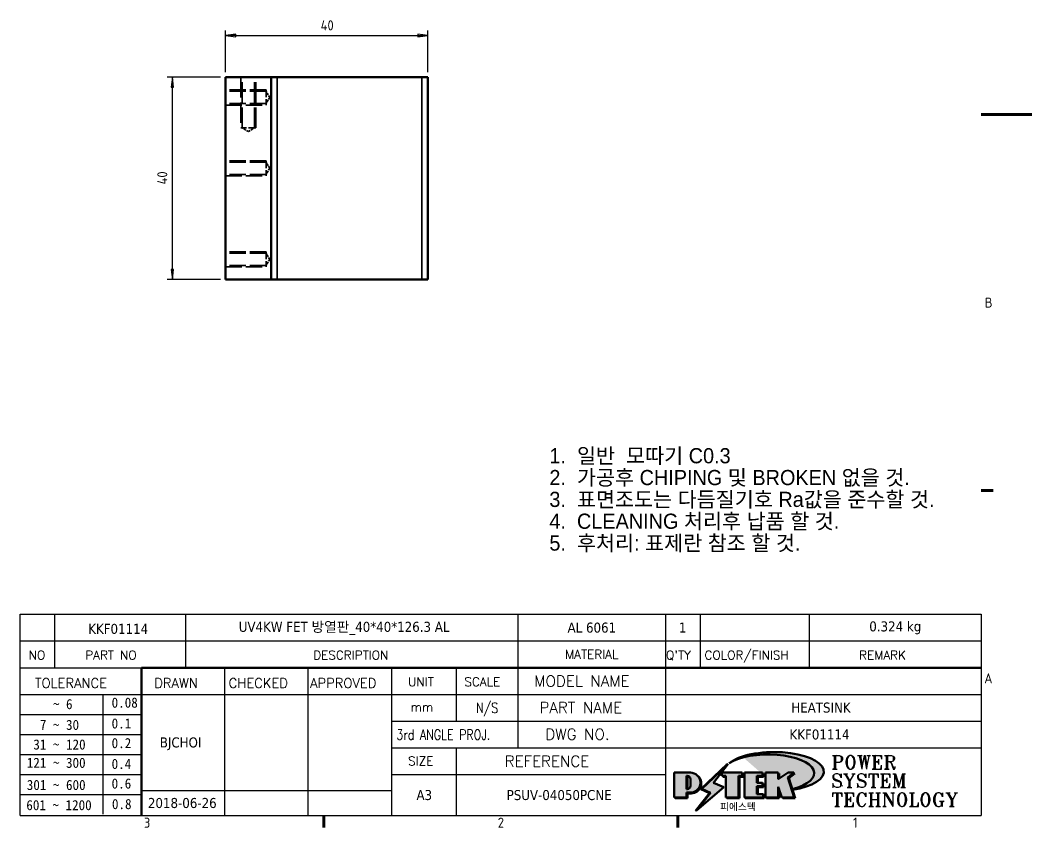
# Model space of a CAD drawing. Header units: millimetres. Extents: x 0 to 420, y 0 to 297.
# Drawn here: x 220 to 420, y 7.6 to 167.2 of the extents above; entities that cross this region are included whole.
import ezdxf
from ezdxf.enums import TextEntityAlignment as Align

# ---------------------------------------------------------------- set-up
doc = ezdxf.new("R2010")
doc.units = ezdxf.units.MM
doc.linetypes.add('DASHED', pattern=[0.2067, 0.1654, -0.0413])
doc.layers.get('0').update_dxf_attribs({"lineweight": 25})
for name, color, linetype, lineweight in [('가려진 것(ISO)', 5, 'DASHED', 35), ('가려진 좁은 것(ISO)', 5, 'DASHED', 25), ('가시적인 것(ISO)', 7, 'Continuous', 50), ('가시적인 좁은 것(ISO)', 1, 'Continuous', 35), ('경계(ISO)', 7, 'Continuous', 70), ('기호(ISO)', 7, 'Continuous', 25), ('제목(ISO)', 5, 'Continuous', 50), ('치수(ISO)', 7, 'Continuous', 25), ('해치(ISO)', 1, 'Continuous', 18)]:
    doc.layers.add(name, color=color, linetype=linetype, lineweight=lineweight)
doc.styles.add('HAN_291', font='')
doc.styles.add('HAN_370', font='', dxfattribs={"width": 2})
doc.styles.add('ISO Proportional', font='arial.ttf')
doc.styles.add('ISO ProportionalPSTEK', font='isocp.shx')
doc.styles.add('RC_284', font='ROMANC.shx')
doc.styles.add('RC_287', font='ROMANC.shx')
doc.styles.add('RC_292', font='ROMANC.shx')
doc.styles.add('ROMANT_294', font='romant.shx')
doc.styles.add('텍스트 스타일333', font='ROMANC.shx', dxfattribs={"width": 0.800000011920929})
doc.styles.add('텍스트 스타일359', font='tahoma.ttf')
doc.styles.get('HAN_291').set_extended_font_data('GulimChe')
doc.styles.get('HAN_370').set_extended_font_data('GulimChe')
doc.dimstyles.new('PSTEK', dxfattribs={"dimtxt": 2, "dimasz": 2, "dimexe": 1, "dimexo": 1, "dimgap": 1, "dimtad": 1, "dimrnd": 1e-08, "dimdsep": 46, "dimtxsty": 'ISO ProportionalPSTEK', "dimblk": 'Filled-1', "dimcen": 0.09, "dimdle": 10, "dimclrd": 3, "dimclre": 3, "dimclrt": 1, "dimadec": 1, "dimazin": 2, "dimtfac": 1, "dimtmove": 0, "dimatfit": 3, "dimfxl": 0, "dimtolj": 1, "dimlwd": -1, "dimlwe": -1, "dimarcsym": 0})

# ---------------------------------------------------------------- blocks, each defined once
blk = doc.blocks.new('경계 Default Border')
at = {"layer": '경계(ISO)'}
for p, q in [((410, 74.25000190734863), (412.400016784668, 74.25000190734863)), ((280, 10), (280, 7.599999904632568)), ((350, 10), (350, 7.599999904632568))]:
    blk.add_line(p, q, dxfattribs=at)
at = {"layer": '경계(ISO)', "flags": 128}
blk.add_lwpolyline([(420, 148.5000038146973), (410, 148.5000038146973)], dxfattribs=at)
at = {"layer": '경계(ISO)', "color": 1, "char_height": 2.000000029802322, "attachment_point": 7, "style": 'ISO ProportionalPSTEK'}
for s, insert in [('B', (410.718846771929, 110.3559296629392)), ('A', (410.6096005397006, 36.12023240455892)), ('3', (244.4456930345745, 7.580929648038)), ('2', (314.418492964537, 7.580929648038)), ('1', (384.6573774223157, 7.599999970197677))]:
    blk.add_mtext(s, dxfattribs=dict(at, insert=insert))
blk = doc.blocks.new('제목 블록 PSTEK')
for color, points in [(5, [(321.6183518841322, 17.4193704504104), (319.5281351041078, 18.24969419629727), (322.4505835294948, 22.02344462252142), (317.2195697678507, 17.0593801673321), (318.9235935156908, 16.2694494742633), (316.1741874603099, 12.79820726128571)]), (252, [(317.2195697678507, 17.0593801673321), (322.0326348870767, 21.62682475217465), (322.2781991042243, 21.94392121864296), (317.0471853425802, 16.97985676345368), (318.7512090904202, 16.1899260703855), (316.0018030350395, 12.71868385740789), (316.3356552234328, 13.00206718743325), (318.9235935156908, 16.2694494742633)]), (1, [(324.4839107253602, 19.60711530335299), (325.2419748254881, 19.60711530335299), (325.2419748254881, 20.25857663940324), (321.2266040451076, 20.25857663940324), (321.2266040451076, 19.60711530335299), (321.9846681452406, 19.60711530335299), (321.9846681452406, 15.3430047401139), (324.4839107253602, 15.3430047401139)]), (252, [(324.6615819988275, 19.45905590879572), (325.4196460989604, 19.45905590879572), (325.4196460989604, 20.11051724484596), (325.2419748254881, 20.11051724484596), (325.2419748254881, 19.60711530335299), (324.4839107253602, 19.60711530335299), (324.4839107253602, 15.3430047401139), (322.1623394187076, 15.3430047401139), (322.1623394187076, 15.19494534555726), (324.6615819988275, 15.19494534555726)]), (1, [(329.2277337269622, 20.25857663940324), (325.65654113025, 20.25857663940324), (325.65654113025, 15.3430047401139), (329.3580259941756, 15.3430047401139), (329.3580259941756, 15.9944660761648), (328.1137701654877, 15.9944660761648), (328.1137701654877, 17.56360607323003), (329.2277337269622, 17.56360607323003), (329.2277337269622, 18.25543873810179), (328.1137701654877, 18.25543873810179), (328.1137701654877, 19.60711530335299), (329.2277337269622, 19.60711530335299)]), (252, [(328.2914414389548, 19.45905590879572), (329.4054050004294, 19.45905590879572), (329.4054050004294, 20.11051724484596), (329.2277337269622, 20.11051724484596), (329.2277337269622, 19.60711530335299), (328.1137701654877, 19.60711530335299), (328.1137701654877, 18.25543873810179), (328.2914414389548, 18.25543873810179)]), (1, [(332.3312149849806, 20.25857663940324), (329.8592894925411, 20.25857663940324), (329.8592894925411, 15.3430047401139), (332.3312149849806, 15.3430047401139), (332.3312149849806, 17.4318630164523), (333.0701931098801, 15.3430047401139), (335.4855464857051, 15.3430047401139), (334.2514536401189, 19.30614745124769), (335.4379594596742, 20.25857663940324), (334.3071782107978, 20.25857663940324), (332.3312149849806, 18.99741471888304)]), (252, [(332.5088862584528, 20.1105172448466), (332.3312149849806, 20.1105172448466), (332.3312149849806, 18.99741471888368), (332.5088862584528, 19.11081371413894)]), (252, [(335.6156307331414, 20.11051724484596), (335.2535118015555, 20.11051724484596), (334.2514536401189, 19.30614745124769), (335.4855464857051, 15.3430047401139), (333.1954852176545, 15.3430047401139), (333.2478643833523, 15.19494534555726), (335.6632177591723, 15.19494534555726), (334.4291249135862, 19.15808805669106)]), (252, [(321.9846681452406, 19.60711530335299), (321.4042753185749, 19.60711530335299), (321.4042753185749, 19.45905590879572), (321.9846681452406, 19.45905590879572)]), (252, [(328.2914414389548, 17.41554667867274), (329.4054050004294, 17.41554667867274), (329.4054050004294, 18.10737934354514), (329.2277337269622, 18.10737934354514), (329.2277337269622, 17.56360607323003), (328.1137701654877, 17.56360607323003), (328.1137701654877, 15.9944660761648), (328.2914414389548, 15.9944660761648)]), (252, [(332.5088862584528, 16.92964231796647), (332.3312149849806, 17.43186301645164), (332.3312149849806, 15.3430047401139), (330.0369607660135, 15.3430047401139), (330.0369607660135, 15.19494534555726), (332.5088862584528, 15.19494534555726)]), (252, [(329.5356972676428, 15.8464066816075), (329.3580259941756, 15.8464066816075), (329.3580259941756, 15.3430047401139), (325.8342124037171, 15.3430047401139), (325.8342124037171, 15.19494534555726), (329.5356972676428, 15.19494534555726)])]:
    blk.add_hatch(color=color).paths.add_polyline_path(points)
h = blk.add_hatch(color=1)
edge = h.paths.add_edge_path(flags=0)
edge.add_line((314.2242174273352, 19.60711530335299), (314.2242174273352, 17.00126995915134))
edge.add_line((314.2242174273352, 17.00126995915134), (314.3485873187598, 17.00126995915134))
edge.add_arc((314.3485873187598, 17.6527312952023), 0.6514613360509371, 270, 360)
edge.add_line((315.0000486548106, 17.6527312952023), (315.0000486548106, 18.95565396730211))
edge.add_arc((314.3485873187598, 18.95565396730212), 0.6514613360508712, 0, 90)
edge.add_line((314.3485873187598, 19.60711530335299), (314.2242174273352, 19.60711530335299))
edge = h.paths.add_edge_path()
edge.add_arc((314.9847713324306, 18.28938669179658), 1.969189947606664, 269.9999999999959, 450)
edge.add_line((314.9847713324306, 20.25857663940318), (311.7664314776902, 20.25857663940324))
edge.add_line((311.7664314776902, 20.25857663940324), (311.7664314776902, 15.3430047401139))
edge.add_line((311.7664314776902, 15.3430047401139), (314.2242174273352, 15.3430047401139))
edge.add_line((314.2242174273352, 15.3430047401139), (314.2242174273352, 16.32019674418991))
edge.add_line((314.2242174273352, 16.32019674418991), (314.9847713324307, 16.32019674418991))
h = blk.add_hatch(color=252)
edge = h.paths.add_edge_path()
edge.add_arc((314.9847713324309, 18.28938669179657), 1.969189947606666, 270, 406.8278729790604)
edge.add_arc((315.1624426058984, 18.1413272972396), 1.969189947606962, -90, 53.560984836317004, ccw=False)
edge.add_line((315.1624426058984, 16.17213734963263), (314.4018887008024, 16.17213734963263))
edge.add_line((314.4018887008024, 16.17213734963263), (314.4018887008024, 15.19494534555726))
edge.add_line((314.4018887008024, 15.19494534555726), (311.9441027511573, 15.19494534555726))
edge.add_line((311.9441027511573, 15.19494534555726), (311.9441027511573, 15.3430047401139))
edge.add_line((311.9441027511573, 15.3430047401139), (314.2242174273352, 15.3430047401139))
edge.add_line((314.2242174273352, 15.3430047401139), (314.2242174273352, 16.32019674418991))
edge.add_line((314.2242174273352, 16.32019674418991), (314.9847713324309, 16.32019674418991))
h = blk.add_hatch(color=252)
edge = h.paths.add_edge_path()
edge.add_line((314.4018887008024, 19.45905590879572), (314.5262585922315, 19.45905590879572))
edge.add_arc((314.5262585922314, 18.80759457274939), 0.6514613360463194, 60.4189348879147, 90.00000000000318, ccw=False)
edge.add_arc((314.3485873187602, 18.95565396730057), 0.6514613360524251, 39.96992292766206, 90.00000000009999)
edge.add_line((314.3485873187591, 19.60711530335307), (314.2242174273352, 19.60711530335298))
edge.add_line((314.2242174273352, 19.60711530335299), (314.2242174273352, 17.00126995915134))
edge.add_line((314.2242174273352, 17.00126995915134), (314.3485873187591, 17.00126995915134))
edge.add_arc((314.3485873187568, 17.652731295233), 0.6514613360816299, 270.0000000002, 274.6930825552478)
edge.add_line((314.4018887008024, 17.0034541317032), (314.4018887008024, 19.45905590879572))
at = {"layer": '해치(ISO)'}
h = blk.add_hatch(color=140, dxfattribs=at)
edge = h.paths.add_edge_path()
edge.add_ellipse((330.3660919371412, 20.15576403068321), major_axis=(9.100907360794343, 0), ratio=0.4069904968023172, start_angle=301.3098473703837, end_angle=507.7436900681698)
edge.add_ellipse((331.5340919371412, 20.4634168429492), major_axis=(-9.82350664112931, 0), ratio=0.3942600559756514, start_angle=111.51207141178469, end_angle=334.47025347086895, ccw=False)
edge.add_line((335.1363447531188, 16.8601935978785), (335.0955236905705, 16.99119398620872))
at = {"color": 180}
for p, q in [((182.475792979055, 11.79100474011392), (182.4757929790549, 51.56524660363496)), ((182.4757929790549, 51.56524660363496), (372.4757929537551, 51.56524660363496)), ((189.2651435055721, 51.56524660363496), (189.2651435055722, 41.00524660363494)), ((215.2152739891528, 41.00524660363494), (215.2152739891528, 51.56524660363496)), ((280.8758854511282, 51.56524660363496), (280.8758854511282, 41.00524660363494)), ((310.0881549537552, 51.56524660363496), (310.0881549537553, 41.00524660363494)), ((316.9044520275131, 51.56524660363496), (316.9044520275127, 41.00524660363494)), ((338.4566026226726, 51.56524660363496), (338.4566026226727, 41.00524660363494)), ((372.4757929537551, 51.56524660363496), (372.4757929537551, 11.79100474011389)), ((182.475792979055, 46.2852466036349), (372.4757929537551, 46.28524660363492)), ((182.475792979055, 41.00524660363493), (206.451475290024, 41.00524660363493)), ((222.9401812389276, 11.79100474011392), (222.9401812389276, 41.00524660363494)), ((239.4288871878316, 11.79100474011392), (239.4288871878316, 41.00524660363494)), ((255.9175931367356, 11.79100474011392), (255.9175931367356, 41.00524660363494)), ((268.6918866058747, 41.00524660363494), (268.6918866058747, 30.44524660363498)), ((280.8758854511282, 41.00524660363494), (280.8758854511282, 25.16524660363502)), ((310.088154953755, 41.00524660363494), (310.088154953755, 11.79100474011392)), ((182.475792979055, 35.72524660363497), (206.451475290024, 35.72524660363497)), ((198.8621818849491, 12.02524660363491), (198.8621818849491, 35.72524660363497)), ((206.451475290024, 35.72524660363497), (372.4757929537551, 35.72524660363497)), ((182.475792979055, 31.77524660363492), (206.451475290024, 31.77524660363492)), ((255.917593136736, 30.44524660363498), (372.4757929537552, 30.44524660363501)), ((182.475792979055, 27.82524660363487), (206.451475290024, 27.82524660363487)), ((255.9175931367359, 25.16524660363502), (372.4757929537552, 25.165246603635)), ((268.6918866058744, 25.16524660363502), (268.6918866058744, 11.79100474011392)), ((182.475792979055, 23.87524660363505), (206.451475290024, 23.87524660363505)), ((182.475792979055, 19.92524660363478), (206.451475290024, 19.92524660363478)), ((255.9175931367359, 19.88524660363481), (310.0881549537553, 19.88524660363481)), ((206.451475290024, 16.74100474011396), (255.9175931367359, 16.74100474011396)), ((182.475792979055, 15.97524660363496), (206.451475290024, 15.97524660363496)), ((182.475792979055, 11.79100474011392), (372.4757929537551, 11.79100474011389))]:
    blk.add_line(p, q, dxfattribs=at)
at = {"color": 7, "linetype": 'Continuous', "lineweight": 25}
blk.add_line((182.4771903250938, 46.27967054998719), (231.7273669611342, 46.27967054998717), dxfattribs=at)
at = {"color": 7, "lineweight": 50}
for p, q in [((206.4514752900237, 11.79100474011392), (206.4514752900237, 41.00524660363494)), ((206.451475290024, 41.00524660363494), (372.4757929537551, 41.00524660363496))]:
    blk.add_line(p, q, dxfattribs=at)
at = {"color": 7}
for p, q in [((322.4505835294948, 22.02344462252142), (317.2195697678507, 17.0593801673321)), ((319.5281351041078, 18.24969419629727), (322.4505835294948, 22.02344462252142)), ((311.7664314776902, 20.25900474011391), (311.7664314776902, 15.34300474011391)), ((314.9847713324309, 20.25857663940324), (311.7664314776902, 20.25857663940324)), ((314.9847713324309, 20.25857663940324), (311.7664314776902, 20.25857663940324)), ((311.7664314776902, 20.25857663940324), (311.7664314776902, 15.3430047401139)), ((322.2781991042243, 21.94392121864296), (317.0471853425802, 16.97985676345368)), ((317.2195697678507, 17.0593801673321), (322.0326348870767, 21.62682475217465)), ((325.2419748254881, 20.25857663940324), (321.2266040451076, 20.25857663940324)), ((321.2266040451076, 20.25857663940324), (321.2266040451076, 19.60711530335299)), ((325.2419748254881, 20.25857663940324), (321.2266040451076, 20.25857663940324)), ((321.2266040451076, 20.25857663940324), (321.2266040451076, 19.60711530335299)), ((322.0326348870767, 21.62682475217465), (322.2781991042243, 21.94392121864296)), ((325.2419748254881, 19.60711530335299), (325.2419748254881, 20.25857663940324)), ((325.2419748254881, 19.60711530335299), (325.2419748254881, 20.25857663940324)), ((325.4196460989604, 20.11051724484596), (325.2419748254881, 20.11051724484596)), ((325.2419748254881, 20.11051724484596), (325.2419748254881, 19.60711530335299)), ((325.4196460989604, 19.45905590879572), (325.4196460989604, 20.11051724484596)), ((329.2277337269622, 20.25857663940324), (325.65654113025, 20.25857663940324)), ((325.65654113025, 20.25857663940324), (325.65654113025, 15.3430047401139)), ((325.65654113025, 20.25857663940324), (325.65654113025, 15.3430047401139)), ((329.2277337269622, 20.25857663940324), (325.65654113025, 20.25857663940324)), ((329.2277337269622, 19.60711530335299), (329.2277337269622, 20.25857663940324)), ((329.2277337269622, 19.60711530335299), (329.2277337269622, 20.25857663940324)), ((329.4054050004294, 20.11051724484596), (329.2277337269622, 20.11051724484596)), ((329.2277337269622, 20.11051724484596), (329.2277337269622, 19.60711530335299)), ((329.4054050004294, 19.45905590879572), (329.4054050004294, 20.11051724484596)), ((332.3312149849806, 20.25857663940324), (329.8592894925411, 20.25857663940324)), ((329.8592894925411, 20.25857663940324), (329.8592894925411, 15.3430047401139)), ((329.8592894925411, 20.25857663940324), (329.8592894925411, 15.3430047401139)), ((332.3312149849806, 20.25857663940324), (329.8592894925411, 20.25857663940324)), ((334.3071782107978, 20.25857663940324), (332.3312149849806, 18.99741471888304)), ((332.3312149849806, 18.99741471888304), (332.3312149849806, 20.25857663940324)), ((334.3071782107978, 20.25857663940324), (332.3312149849806, 18.99741471888304)), ((332.3312149849806, 18.99741471888304), (332.3312149849806, 20.25857663940324)), ((332.5088862584528, 20.1105172448466), (332.3312149849806, 20.1105172448466)), ((332.3312149849806, 20.1105172448466), (332.3312149849806, 18.99741471888368)), ((332.5088862584528, 19.11081371413894), (332.5088862584528, 20.1105172448466)), ((334.2514536401189, 19.30614745124769), (335.4379594596742, 20.25857663940324)), ((334.2514536401189, 19.30614745124769), (335.4379594596742, 20.25857663940324)), ((335.2535118015555, 20.11051724484596), (334.2514536401189, 19.30614745124769)), ((335.4379594596742, 20.25857663940324), (334.3071782107978, 20.25857663940324)), ((335.4379594596742, 20.25857663940324), (334.3071782107978, 20.25857663940324)), ((334.4291249135862, 19.15808805669104), (335.6156307331414, 20.11051724484596)), ((335.6156307331414, 20.11051724484596), (335.2535118015555, 20.11051724484596)), ((314.2242174273352, 17.00126995915134), (314.2242174273352, 19.60711530335299)), ((314.2242174273352, 19.60711530335299), (314.3485873187591, 19.60711530335299)), ((314.3485873187591, 19.60711530335299), (314.2242174273352, 19.60711530335299)), ((314.2242174273352, 19.60711530335299), (314.2242174273352, 17.00126995915134)), ((314.2242174273352, 17.00126995915134), (314.2242174273352, 19.60711530335299)), ((314.2242174273352, 19.60711530335299), (314.3485873187591, 19.60711530335299)), ((314.4018887008024, 19.45905590879572), (314.5262585922314, 19.45905590879572)), ((314.4018887008024, 17.0034541317032), (314.4018887008024, 19.45905590879572)), ((315.0000486548106, 18.95565396730275), (315.0000486548106, 17.65273129520161)), ((315.0000486548106, 18.95565396730275), (315.0000486548106, 17.65273129520161)), ((321.6183518841322, 17.4193704504104), (319.5281351041078, 18.24969419629727)), ((321.2266040451076, 19.60711530335299), (321.9846681452406, 19.60711530335299)), ((321.2266040451076, 19.60711530335299), (321.9846681452406, 19.60711530335299)), ((321.4042753185749, 19.60711530335299), (321.4042753185749, 19.45905590879572)), ((321.9846681452406, 19.60711530335299), (321.4042753185749, 19.60711530335299)), ((321.4042753185749, 19.45905590879572), (321.9846681452406, 19.45905590879572)), ((321.9846681452406, 19.60711530335299), (321.9846681452406, 15.3430047401139)), ((321.9846681452406, 19.45905590879572), (321.9846681452406, 19.60711530335299)), ((321.9846681452406, 19.60711530335299), (321.9846681452406, 15.3430047401139)), ((324.4839107253602, 19.60711530335299), (325.2419748254881, 19.60711530335299)), ((324.4839107253602, 15.3430047401139), (324.4839107253602, 19.60711530335299)), ((325.2419748254881, 19.60711530335299), (324.4839107253602, 19.60711530335299)), ((324.4839107253602, 19.60711530335299), (324.4839107253602, 15.3430047401139)), ((324.4839107253602, 19.60711530335299), (325.2419748254881, 19.60711530335299)), ((324.4839107253602, 15.3430047401139), (324.4839107253602, 19.60711530335299)), ((324.6615819988275, 19.45905590879572), (325.4196460989604, 19.45905590879572)), ((324.6615819988275, 15.19494534555726), (324.6615819988275, 19.45905590879572)), ((328.1137701654877, 18.25543873810179), (328.1137701654877, 19.60711530335299)), ((328.1137701654877, 19.60711530335299), (329.2277337269622, 19.60711530335299)), ((329.2277337269622, 19.60711530335299), (328.1137701654877, 19.60711530335299)), ((328.1137701654877, 19.60711530335299), (328.1137701654877, 18.25543873810179)), ((328.1137701654877, 18.25543873810179), (328.1137701654877, 19.60711530335299)), ((328.1137701654877, 19.60711530335299), (329.2277337269622, 19.60711530335299)), ((329.2277337269622, 18.25543873810179), (328.1137701654877, 18.25543873810179)), ((328.1137701654877, 18.25543873810179), (328.2914414389548, 18.25543873810179)), ((329.2277337269622, 18.25543873810179), (328.1137701654877, 18.25543873810179)), ((328.2914414389548, 18.25543873810179), (328.2914414389548, 19.45905590879572)), ((328.2914414389548, 19.45905590879572), (329.4054050004294, 19.45905590879572)), ((329.2277337269622, 17.56360607323003), (329.2277337269622, 18.25543873810179)), ((329.2277337269622, 17.56360607323003), (329.2277337269622, 18.25543873810179)), ((329.4054050004294, 18.10737934354514), (329.2277337269622, 18.10737934354514)), ((329.2277337269622, 18.10737934354514), (329.2277337269622, 17.56360607323003)), ((329.4054050004294, 17.41554667867274), (329.4054050004294, 18.10737934354514)), ((332.3312149849806, 18.99741471888368), (332.5088862584528, 19.11081371413894)), ((335.4855464857051, 15.3430047401139), (334.2514536401189, 19.30614745124769)), ((334.2514536401189, 19.30614745124769), (335.4855464857051, 15.3430047401139)), ((335.4855464857051, 15.3430047401139), (334.2514536401189, 19.30614745124769)), ((335.6632177591723, 15.19494534555726), (334.4291249135862, 19.15808805669104)), ((314.3485873187591, 17.00126995915134), (314.2242174273352, 17.00126995915134)), ((314.2242174273352, 17.00126995915134), (314.3485873187591, 17.00126995915134)), ((314.3485873187591, 17.00126995915134), (314.2242174273352, 17.00126995915134)), ((314.2242174273352, 16.32019674418991), (314.9847713324309, 16.32019674418991)), ((314.2242174273352, 15.3430047401139), (314.2242174273352, 16.32019674418991)), ((314.9847713324309, 16.32019674418991), (314.2242174273352, 16.32019674418991)), ((314.2242174273352, 16.32019674418991), (314.2242174273352, 15.3430047401139)), ((314.2242174273352, 16.32019674418991), (314.9847713324309, 16.32019674418991)), ((314.2242174273352, 15.3430047401139), (314.2242174273352, 16.32019674418991)), ((314.4018887008024, 16.17213734963263), (315.162442605898, 16.17213734963263)), ((314.4018887008024, 15.19494534555726), (314.4018887008024, 16.17213734963263)), ((318.7512090904202, 16.1899260703855), (316.0018030350395, 12.71868385740789)), ((316.1741874603099, 12.79820726128571), (321.6183518841322, 17.4193704504104)), ((318.9235935156908, 16.2694494742633), (316.1741874603099, 12.79820726128571)), ((316.3356552234328, 13.00206718743325), (318.9235935156908, 16.2694494742633)), ((317.0471853425802, 16.97985676345368), (318.7512090904202, 16.1899260703855)), ((318.9235935156908, 16.2694494742633), (317.2195697678507, 17.0593801673321)), ((317.2195697678507, 17.0593801673321), (318.9235935156908, 16.2694494742633)), ((328.1137701654877, 17.56360607323003), (329.2277337269622, 17.56360607323003)), ((328.1137701654877, 15.9944660761648), (328.1137701654877, 17.56360607323003)), ((329.2277337269622, 17.56360607323003), (328.1137701654877, 17.56360607323003)), ((328.1137701654877, 17.56360607323003), (328.1137701654877, 15.9944660761648)), ((328.1137701654877, 17.56360607323003), (329.2277337269622, 17.56360607323003)), ((328.1137701654877, 15.9944660761648), (328.1137701654877, 17.56360607323003)), ((328.2914414389548, 15.9944660761648), (328.2914414389548, 17.41554667867274)), ((328.2914414389548, 17.41554667867274), (329.4054050004294, 17.41554667867274)), ((332.3312149849806, 17.4318630164523), (333.0701931098801, 15.3430047401139)), ((332.3312149849806, 15.3430047401139), (332.3312149849806, 17.4318630164523)), ((332.5088862584528, 16.92964231796647), (332.3312149849806, 17.43186301645164)), ((332.3312149849806, 17.43186301645164), (332.3312149849806, 15.3430047401139)), ((332.3312149849806, 17.4318630164523), (333.0701931098801, 15.3430047401139)), ((332.3312149849806, 15.3430047401139), (332.3312149849806, 17.4318630164523)), ((332.5088862584528, 15.19494534555726), (332.5088862584528, 16.92964231796647)), ((345.0447381189468, 17.50375595811051), (344.9867755289346, 17.689895936919)), ((311.7664314776902, 15.3430047401139), (314.2242174273352, 15.3430047401139)), ((311.7664314776902, 15.3430047401139), (314.2242174273352, 15.3430047401139)), ((314.2242174273352, 15.3430047401139), (311.9441027511573, 15.3430047401139)), ((311.9441027511573, 15.3430047401139), (311.9441027511573, 15.19494534555726)), ((311.9441027511573, 15.19494534555726), (314.4018887008024, 15.19494534555726)), ((321.9846681452406, 15.3430047401139), (324.4839107253602, 15.3430047401139)), ((321.9846681452406, 15.3430047401139), (324.4839107253602, 15.3430047401139)), ((324.4839107253602, 15.3430047401139), (322.1623394187076, 15.3430047401139)), ((322.1623394187076, 15.3430047401139), (322.1623394187076, 15.19494534555726)), ((322.1623394187076, 15.19494534555726), (324.6615819988275, 15.19494534555726)), ((325.65654113025, 15.3430047401139), (329.3580259941756, 15.3430047401139)), ((325.65654113025, 15.3430047401139), (329.3580259941756, 15.3430047401139)), ((329.3580259941756, 15.3430047401139), (325.8342124037171, 15.3430047401139)), ((325.8342124037171, 15.3430047401139), (325.8342124037171, 15.19494534555726)), ((325.8342124037171, 15.19494534555726), (329.5356972676428, 15.19494534555726)), ((329.3580259941756, 15.9944660761648), (328.1137701654877, 15.9944660761648)), ((328.1137701654877, 15.9944660761648), (328.2914414389548, 15.9944660761648)), ((329.3580259941756, 15.9944660761648), (328.1137701654877, 15.9944660761648)), ((329.3580259941756, 15.3430047401139), (329.3580259941756, 15.9944660761648)), ((329.3580259941756, 15.3430047401139), (329.3580259941756, 15.9944660761648)), ((329.5356972676428, 15.8464066816075), (329.3580259941756, 15.8464066816075)), ((329.3580259941756, 15.8464066816075), (329.3580259941756, 15.3430047401139)), ((329.5356972676428, 15.19494534555726), (329.5356972676428, 15.8464066816075)), ((329.8592894925411, 15.3430047401139), (332.3312149849806, 15.3430047401139)), ((329.8592894925411, 15.3430047401139), (332.3312149849806, 15.3430047401139)), ((332.3312149849806, 15.3430047401139), (330.0369607660135, 15.3430047401139)), ((330.0369607660135, 15.3430047401139), (330.0369607660135, 15.19494534555726)), ((330.0369607660135, 15.19494534555726), (332.5088862584528, 15.19494534555726)), ((333.0701931098801, 15.3430047401139), (335.4855464857051, 15.3430047401139)), ((333.0701931098801, 15.3430047401139), (335.4855464857051, 15.3430047401139)), ((335.4855464857051, 15.3430047401139), (333.1954852176545, 15.3430047401139)), ((333.1954852176545, 15.3430047401139), (333.2478643833523, 15.19494534555726)), ((333.2478643833523, 15.19494534555726), (335.6632177591723, 15.19494534555726)), ((316.0018030350395, 12.71868385740789), (316.3356552234328, 13.00206718743325))]:
    blk.add_line(p, q, dxfattribs=at)
at = {"color": 5}
for p, q in [((322.4505835294948, 22.02344462252142), (317.2195697678507, 17.0593801673321)), ((319.5281351041078, 18.24969419629727), (322.4505835294948, 22.02344462252142)), ((321.6183518841322, 17.4193704504104), (319.5281351041078, 18.24969419629727)), ((316.1741874603099, 12.79820726128571), (321.6183518841322, 17.4193704504104)), ((318.9235935156908, 16.2694494742633), (316.1741874603099, 12.79820726128571)), ((317.2195697678507, 17.0593801673321), (318.9235935156908, 16.2694494742633))]:
    blk.add_line(p, q, dxfattribs=at)
at = {"color": 1}
for p, q in [((314.9847713324309, 20.25857663940324), (311.7664314776902, 20.25857663940324)), ((311.7664314776902, 20.25857663940324), (311.7664314776902, 15.3430047401139)), ((325.2419748254881, 20.25857663940324), (321.2266040451076, 20.25857663940324)), ((321.2266040451076, 20.25857663940324), (321.2266040451076, 19.60711530335299)), ((325.2419748254881, 19.60711530335299), (325.2419748254881, 20.25857663940324)), ((329.2277337269622, 20.25857663940324), (325.65654113025, 20.25857663940324)), ((325.65654113025, 20.25857663940324), (325.65654113025, 15.3430047401139)), ((329.2277337269622, 19.60711530335299), (329.2277337269622, 20.25857663940324)), ((332.3312149849806, 20.25857663940324), (329.8592894925411, 20.25857663940324)), ((329.8592894925411, 20.25857663940324), (329.8592894925411, 15.3430047401139)), ((334.3071782107978, 20.25857663940324), (332.3312149849806, 18.99741471888304)), ((332.3312149849806, 18.99741471888304), (332.3312149849806, 20.25857663940324)), ((334.2514536401189, 19.30614745124769), (335.4379594596742, 20.25857663940324)), ((335.4379594596742, 20.25857663940324), (334.3071782107978, 20.25857663940324)), ((314.2242174273352, 17.00126995915134), (314.2242174273352, 19.60711530335299)), ((314.2242174273352, 19.60711530335299), (314.3485873187591, 19.60711530335299)), ((315.0000486548106, 18.95565396730275), (315.0000486548106, 17.65273129520161)), ((321.2266040451076, 19.60711530335299), (321.9846681452406, 19.60711530335299)), ((321.9846681452406, 19.60711530335299), (321.9846681452406, 15.3430047401139)), ((324.4839107253602, 19.60711530335299), (325.2419748254881, 19.60711530335299)), ((324.4839107253602, 15.3430047401139), (324.4839107253602, 19.60711530335299)), ((328.1137701654877, 18.25543873810179), (328.1137701654877, 19.60711530335299)), ((328.1137701654877, 19.60711530335299), (329.2277337269622, 19.60711530335299)), ((329.2277337269622, 18.25543873810179), (328.1137701654877, 18.25543873810179)), ((329.2277337269622, 17.56360607323003), (329.2277337269622, 18.25543873810179)), ((335.4855464857051, 15.3430047401139), (334.2514536401189, 19.30614745124769)), ((314.3485873187591, 17.00126995915134), (314.2242174273352, 17.00126995915134)), ((314.2242174273352, 16.32019674418991), (314.9847713324309, 16.32019674418991)), ((314.2242174273352, 15.3430047401139), (314.2242174273352, 16.32019674418991)), ((328.1137701654877, 17.56360607323003), (329.2277337269622, 17.56360607323003)), ((328.1137701654877, 15.9944660761648), (328.1137701654877, 17.56360607323003)), ((332.3312149849806, 17.4318630164523), (333.0701931098801, 15.3430047401139)), ((332.3312149849806, 15.3430047401139), (332.3312149849806, 17.4318630164523)), ((311.7664314776902, 15.3430047401139), (314.2242174273352, 15.3430047401139)), ((321.9846681452406, 15.3430047401139), (324.4839107253602, 15.3430047401139)), ((325.65654113025, 15.3430047401139), (329.3580259941756, 15.3430047401139)), ((329.3580259941756, 15.9944660761648), (328.1137701654877, 15.9944660761648)), ((329.3580259941756, 15.3430047401139), (329.3580259941756, 15.9944660761648)), ((329.8592894925411, 15.3430047401139), (332.3312149849806, 15.3430047401139)), ((333.0701931098801, 15.3430047401139), (335.4855464857051, 15.3430047401139))]:
    blk.add_line(p, q, dxfattribs=at)
at = {"color": 7}
for centre, radius, start, end in [((314.9847713324309, 18.28938669179658), 1.969189947606665, 270, 90), ((314.9847713324309, 18.28938669179658), 1.969189947606665, 270, 90), ((314.3485873187598, 18.95565396730211), 0.6514613360508712, 0, 90), ((314.3485873187602, 18.95565396730057), 0.6514613360524251, 39.96992292766117, 90), ((314.3485873187598, 18.95565396730212), 0.6514613360508712, 0, 90), ((314.5262585922314, 18.80759457274939), 0.6514613360463193, 60.41893488791137, 90), ((314.9847713324307, 18.2893866917965), 1.969189947606594, 270, 46.82787297909833), ((315.1624426058984, 18.1413272972396), 1.969189947606961, 270, 53.56098483636067), ((314.3485873187597, 17.65273129520228), 0.6514613360509381, 270, 0), ((314.3485873187598, 17.6527312952023), 0.6514613360509381, 270, 0), ((314.3485873187568, 17.652731295233), 0.6514613360816299, 270, 274.6930825552478)]:
    blk.add_arc(centre, radius, start, end, dxfattribs=at)
at = {"color": 1}
for centre, radius, start, end in [((314.9847713324309, 18.28938669179657), 1.969189947606665, 270, 90), ((314.3485873187598, 18.95565396730211), 0.6514613360508712, 0, 90), ((314.3485873187598, 17.6527312952023), 0.6514613360509381, 270, 0)]:
    blk.add_arc(centre, radius, start, end, dxfattribs=at)
at = {"layer": '제목(ISO)'}
for p, q in [((322.4505835294948, 22.02344462252142), (317.2195697678507, 17.0593801673321)), ((319.5281351041078, 18.24969419629727), (322.4505835294948, 22.02344462252142)), ((314.9847713324306, 20.25857663940324), (311.7664314776902, 20.25857663940324)), ((311.7664314776902, 20.25857663940324), (311.7664314776902, 15.3430047401139)), ((322.2781991042243, 21.94392121864296), (317.0471853425802, 16.97985676345368)), ((317.2195697678507, 17.0593801673321), (322.0326348870767, 21.62682475217465)), ((325.2419748254881, 20.25857663940324), (321.2266040451076, 20.25857663940324)), ((321.2266040451076, 20.25857663940324), (321.2266040451076, 19.60711530335299)), ((322.0326348870767, 21.62682475217465), (322.2781991042243, 21.94392121864296)), ((325.2419748254881, 19.60711530335299), (325.2419748254881, 20.25857663940324)), ((325.4196460989604, 20.11051724484596), (325.2419748254881, 20.11051724484596)), ((325.2419748254881, 20.11051724484596), (325.2419748254881, 19.60711530335299)), ((325.4196460989604, 19.45905590879572), (325.4196460989604, 20.11051724484596)), ((329.2277337269622, 20.25857663940324), (325.65654113025, 20.25857663940324)), ((325.65654113025, 20.25857663940324), (325.65654113025, 15.3430047401139)), ((329.2277337269622, 19.60711530335299), (329.2277337269622, 20.25857663940324)), ((329.4054050004294, 20.11051724484596), (329.2277337269622, 20.11051724484596)), ((329.2277337269622, 20.11051724484596), (329.2277337269622, 19.60711530335299)), ((329.4054050004294, 19.45905590879572), (329.4054050004294, 20.11051724484596)), ((332.3312149849806, 20.25857663940324), (329.8592894925411, 20.25857663940324)), ((329.8592894925411, 20.25857663940324), (329.8592894925411, 15.3430047401139)), ((334.3071782107978, 20.25857663940324), (332.3312149849806, 18.99741471888304)), ((332.3312149849806, 18.99741471888304), (332.3312149849806, 20.25857663940324)), ((332.5088862584528, 20.1105172448466), (332.3312149849806, 20.1105172448466)), ((332.3312149849806, 20.1105172448466), (332.3312149849806, 18.99741471888368)), ((332.5088862584528, 19.11081371413894), (332.5088862584528, 20.1105172448466)), ((334.2514536401189, 19.30614745124769), (335.4379594596742, 20.25857663940324)), ((335.2535118015555, 20.11051724484596), (334.2514536401189, 19.30614745124769)), ((335.4379594596742, 20.25857663940324), (334.3071782107978, 20.25857663940324)), ((334.4291249135862, 19.15808805669106), (335.6156307331414, 20.11051724484596)), ((335.6156307331414, 20.11051724484596), (335.2535118015555, 20.11051724484596)), ((314.2242174273352, 17.00126995915134), (314.2242174273352, 19.60711530335299)), ((314.2242174273352, 19.60711530335299), (314.3485873187598, 19.60711530335299)), ((314.3485873187591, 19.60711530335299), (314.2242174273352, 19.60711530335299)), ((314.2242174273352, 19.60711530335299), (314.2242174273352, 17.00126995915134)), ((314.4018887008024, 19.45905590879572), (314.5262585922314, 19.45905590879572)), ((314.4018887008024, 17.0034541317032), (314.4018887008024, 19.45905590879572)), ((315.0000486548106, 18.95565396730211), (315.0000486548106, 17.6527312952023)), ((321.6183518841322, 17.4193704504104), (319.5281351041078, 18.24969419629727)), ((321.2266040451076, 19.60711530335299), (321.9846681452406, 19.60711530335299)), ((321.9846681452406, 19.60711530335299), (321.4042753185749, 19.60711530335299)), ((321.4042753185749, 19.60711530335299), (321.4042753185749, 19.45905590879572)), ((321.4042753185749, 19.45905590879572), (321.9846681452406, 19.45905590879572)), ((321.9846681452406, 19.60711530335299), (321.9846681452406, 15.3430047401139)), ((321.9846681452406, 19.45905590879572), (321.9846681452406, 19.60711530335299)), ((324.4839107253602, 19.60711530335299), (325.2419748254881, 19.60711530335299)), ((324.4839107253602, 15.3430047401139), (324.4839107253602, 19.60711530335299)), ((325.2419748254881, 19.60711530335299), (324.4839107253602, 19.60711530335299)), ((324.4839107253602, 19.60711530335299), (324.4839107253602, 15.3430047401139)), ((324.6615819988275, 19.45905590879572), (325.4196460989604, 19.45905590879572)), ((324.6615819988275, 15.19494534555726), (324.6615819988275, 19.45905590879572)), ((328.1137701654877, 18.25543873810179), (328.1137701654877, 19.60711530335299)), ((328.1137701654877, 19.60711530335299), (329.2277337269622, 19.60711530335299)), ((329.2277337269622, 19.60711530335299), (328.1137701654877, 19.60711530335299)), ((328.1137701654877, 19.60711530335299), (328.1137701654877, 18.25543873810179)), ((329.2277337269622, 18.25543873810179), (328.1137701654877, 18.25543873810179)), ((328.1137701654877, 18.25543873810179), (328.2914414389548, 18.25543873810179)), ((328.2914414389548, 19.45905590879572), (329.4054050004294, 19.45905590879572)), ((328.2914414389548, 18.25543873810179), (328.2914414389548, 19.45905590879572)), ((329.2277337269622, 17.56360607323003), (329.2277337269622, 18.25543873810179)), ((329.4054050004294, 18.10737934354514), (329.2277337269622, 18.10737934354514)), ((329.2277337269622, 18.10737934354514), (329.2277337269622, 17.56360607323003)), ((329.4054050004294, 17.41554667867274), (329.4054050004294, 18.10737934354514)), ((332.3312149849806, 18.99741471888368), (332.5088862584528, 19.11081371413894)), ((335.4855464857051, 15.3430047401139), (334.2514536401189, 19.30614745124769)), ((334.2514536401189, 19.30614745124769), (335.4855464857051, 15.3430047401139)), ((335.6632177591723, 15.19494534555726), (334.4291249135862, 19.15808805669106)), ((314.3485873187598, 17.00126995915134), (314.2242174273352, 17.00126995915134)), ((314.2242174273352, 17.00126995915134), (314.3485873187591, 17.00126995915134)), ((314.2242174273352, 15.3430047401139), (314.2242174273352, 16.32019674418991)), ((314.2242174273352, 16.32019674418991), (314.9847713324307, 16.32019674418991)), ((314.9847713324309, 16.32019674418991), (314.2242174273352, 16.32019674418991)), ((314.2242174273352, 16.32019674418991), (314.2242174273352, 15.3430047401139)), ((314.4018887008024, 15.19494534555726), (314.4018887008024, 16.17213734963263)), ((314.4018887008024, 16.17213734963263), (315.1624426058984, 16.17213734963263)), ((318.7512090904202, 16.1899260703855), (316.0018030350395, 12.71868385740789)), ((316.1741874603099, 12.79820726128571), (321.6183518841322, 17.4193704504104)), ((318.9235935156908, 16.2694494742633), (316.1741874603099, 12.79820726128571)), ((316.3356552234328, 13.00206718743325), (318.9235935156908, 16.2694494742633)), ((317.0471853425802, 16.97985676345368), (318.7512090904202, 16.1899260703855)), ((317.2195697678507, 17.0593801673321), (318.9235935156908, 16.2694494742633)), ((318.9235935156908, 16.2694494742633), (317.2195697678507, 17.0593801673321)), ((328.1137701654877, 15.9944660761648), (328.1137701654877, 17.56360607323003)), ((328.1137701654877, 17.56360607323003), (329.2277337269622, 17.56360607323003)), ((329.2277337269622, 17.56360607323003), (328.1137701654877, 17.56360607323003)), ((328.1137701654877, 17.56360607323003), (328.1137701654877, 15.9944660761648)), ((328.2914414389548, 17.41554667867274), (329.4054050004294, 17.41554667867274)), ((328.2914414389548, 15.9944660761648), (328.2914414389548, 17.41554667867274)), ((332.3312149849806, 15.3430047401139), (332.3312149849806, 17.4318630164523)), ((332.3312149849806, 17.4318630164523), (333.0701931098801, 15.3430047401139)), ((332.5088862584528, 16.92964231796647), (332.3312149849806, 17.43186301645164)), ((332.3312149849806, 17.43186301645164), (332.3312149849806, 15.3430047401139)), ((332.5088862584528, 15.19494534555726), (332.5088862584528, 16.92964231796647)), ((311.7664314776902, 15.3430047401139), (314.2242174273352, 15.3430047401139)), ((314.2242174273352, 15.3430047401139), (311.9441027511573, 15.3430047401139)), ((311.9441027511573, 15.3430047401139), (311.9441027511573, 15.19494534555726)), ((311.9441027511573, 15.19494534555726), (314.4018887008024, 15.19494534555726)), ((321.9846681452406, 15.3430047401139), (324.4839107253602, 15.3430047401139)), ((324.4839107253602, 15.3430047401139), (322.1623394187076, 15.3430047401139)), ((322.1623394187076, 15.3430047401139), (322.1623394187076, 15.19494534555726)), ((322.1623394187076, 15.19494534555726), (324.6615819988275, 15.19494534555726)), ((325.65654113025, 15.3430047401139), (329.3580259941756, 15.3430047401139)), ((329.3580259941756, 15.3430047401139), (325.8342124037171, 15.3430047401139)), ((325.8342124037171, 15.3430047401139), (325.8342124037171, 15.19494534555726)), ((325.8342124037171, 15.19494534555726), (329.5356972676428, 15.19494534555726)), ((329.3580259941756, 15.9944660761648), (328.1137701654877, 15.9944660761648)), ((328.1137701654877, 15.9944660761648), (328.2914414389548, 15.9944660761648)), ((329.3580259941756, 15.3430047401139), (329.3580259941756, 15.9944660761648)), ((329.5356972676428, 15.8464066816075), (329.3580259941756, 15.8464066816075)), ((329.3580259941756, 15.8464066816075), (329.3580259941756, 15.3430047401139)), ((329.5356972676428, 15.19494534555726), (329.5356972676428, 15.8464066816075)), ((329.8592894925411, 15.3430047401139), (332.3312149849806, 15.3430047401139)), ((332.3312149849806, 15.3430047401139), (330.0369607660135, 15.3430047401139)), ((330.0369607660135, 15.3430047401139), (330.0369607660135, 15.19494534555726)), ((330.0369607660135, 15.19494534555726), (332.5088862584528, 15.19494534555726)), ((333.0701931098801, 15.3430047401139), (335.4855464857051, 15.3430047401139)), ((335.4855464857051, 15.3430047401139), (333.1954852176545, 15.3430047401139)), ((333.1954852176545, 15.3430047401139), (333.2478643833523, 15.19494534555726)), ((333.2478643833523, 15.19494534555726), (335.6632177591723, 15.19494534555726)), ((316.0018030350395, 12.71868385740789), (316.3356552234328, 13.00206718743325))]:
    blk.add_line(p, q, dxfattribs=at)
at = {"layer": '제목(ISO)', "color": 4}
blk.add_line((335.1363447531188, 16.8601935978785), (335.0955236905705, 16.99119398620872), dxfattribs=at)
at = {"layer": '제목(ISO)'}
for centre, radius, start, end in [((314.9847713324306, 18.28938669179658), 1.969189947606664, 46.82787297909431, 90), ((314.3485873187598, 18.95565396730212), 0.6514613360508712, 0, 90), ((314.3485873187602, 18.95565396730057), 0.6514613360524251, 39.96992292766117, 90), ((314.5262585922314, 18.80759457274939), 0.6514613360463193, 60.41893488791137, 90), ((314.9847713324307, 18.2893866917965), 1.969189947606594, 270, 46.82787297909833), ((314.9847713324309, 18.28938669179657), 1.969189947606666, 270, 46.8278729790603), ((315.1624426058984, 18.1413272972396), 1.969189947606962, 270, 53.56098483631701), ((314.3485873187598, 17.6527312952023), 0.6514613360509371, 270, 0), ((314.3485873187568, 17.652731295233), 0.6514613360816299, 270, 274.6930825552478)]:
    blk.add_arc(centre, radius, start, end, dxfattribs=at)
at = {"layer": '제목(ISO)', "color": 4}
for centre, major_axis, ratio, start_param, end_param in [((331.5340919371412, 20.4634168429492), (9.82350664112931, 0), 0.3942600559756514, 5.087845455444478, 8.97919982663645), ((330.3660919371412, 20.15576403068321), (9.100907360794343, 0), 0.4069904968023172, 5.258848905294775, 8.861799147915196)]:
    blk.add_ellipse(centre, major_axis=major_axis, ratio=ratio, start_param=start_param, end_param=end_param, dxfattribs=at)
at = {"color": 7}
for s, height, style, p in [('NO', 1.742399930953979, 'RC_284', (184.135398793432, 42.62317362549192)), ('PART NO', 1.742399930953979, 'RC_284', (195.3359407378685, 42.62317362549192)), ('DESCRIPTION', 1.742399930953979, 'RC_284', (240.4025565652523, 42.62317362549192)), ("Q'TY", 1.742399930953979, 'RC_284', (310.1440786515383, 42.62317362549192)), ('COLOR/FINISH', 1.742399930953979, 'RC_284', (317.7725341324144, 42.62317362549192)), ('REMARK', 1.742399930953979, 'RC_284', (348.346649953877, 42.62317362549192)), (' TOLERANCE', 1.899999976158142, 'RC_287', (184.0872874387979, 37.00893196870329)), ('DRAWN', 1.899999976158142, 'RC_287', (208.9766620976279, 37.00893196870329)), ('CHECKED', 1.899999976158142, 'RC_287', (223.6856844514997, 37.00893196870329)), ('APPROVED', 1.899999976158142, 'RC_287', (239.7795453577791, 37.00893196870329)), ('UNIT', 1.742399930953979, 'RC_284', (259.1652673287452, 37.34317362549218)), ('SCALE', 1.742399930953979, 'RC_284', (270.2934779252897, 37.34317362549218)), ('MODEL NAME', 2.178000062704086, 'RC_292', (284.096330289083, 37.25462520371384)), ('    ~ 6', 2.000000029802322, 'HAN_291', (183.7721304966814, 32.8176515608431)), ('0.08', 2.000000029802322, 'HAN_291', (200.5467345600617, 33.09873600004101)), ('PART NAME', 2.178000062704086, 'RC_292', (285.1416959765849, 32.03045329421792)), ('mm', 1.742399930953979, 'RC_284', (259.6505418159997, 32.3543089683787)), ('  7 ~ 30', 2.000000029802322, 'HAN_291', (183.7721304966814, 28.70538114822415)), ('0.1', 2.000000029802322, 'HAN_291', (200.5467345600617, 28.98646558742206)), (' DWG NO.', 2.178000062704086, 'RC_292', (284.8124284083233, 26.75045329421772)), (' 31 ~ 120', 2.000000029802322, 'HAN_291', (183.7721304966814, 24.82628181916237)), ('0.2', 2.000000029802322, 'HAN_291', (200.5467345600617, 25.10736625836028)), ('121 ~ 300', 2.000000029802322, 'HAN_291', (183.7721304966814, 21.21401206133254)), ('0.4', 2.000000029802322, 'HAN_291', (200.5467345600617, 20.99509650053045)), ('SIZE', 1.742399930953979, 'RC_284', (259.1652673287452, 21.69497768947366)), ('REFERENCE', 2.178000062704086, 'RC_292', (278.2741065029841, 21.43214925458022)), ('301 ~ 600', 2.000000029802322, 'HAN_291', (183.7721304966814, 16.83491273227077)), ('0.6', 2.000000029802322, 'HAN_291', (200.5467345600617, 17.11599717146868)), ('601 ~ 1200', 2.000000029802322, 'HAN_291', (183.6802025156883, 12.84759660881125)), ('0.8', 2.000000029802322, 'HAN_291', (200.6097246063884, 13.05732192299702))]:
    blk.add_text(s, height=height, dxfattribs=dict(at, style=style)).set_placement(p)
at = {"color": 7, "style": 'RC_284'}
blk.add_text('MATERIAL', height=1.742399930953979, dxfattribs=at).set_placement((295.4820202024417, 43.64524660363492), align=Align.MIDDLE_CENTER)
at = {"color": 7, "style": '텍스트 스타일333', "width": 0.7999999523162842}
blk.add_text('N/S', height=2.000000029802322, dxfattribs=at).set_placement((274.7838860285014, 33.08524660363496), align=Align.MIDDLE_CENTER)
blk.add_text('3rd ANGLE PROJ.', height=2.000000029802322, dxfattribs=at).set_placement((256.8430306642954, 26.76148381654429))
at = {"style": 'ROMANT_294'}
for s, p in [('POWER', (342.82727231297, 20.97115304607566)), ('SYSTEM', (342.82727231297, 17.3284636719184)), ('TECHNOLOGY', (342.82727231297, 13.57194088644453))]:
    blk.add_text(s, height=2.700000107288361, dxfattribs=at).set_placement(p)
at = {"color": 7, "insert": (320.8519732224835, 14.21236326823155), "char_height": 1.400000005960464, "attachment_point": 1, "line_spacing_factor": 0.3319999873638153, "style": 'HAN_370'}
blk.add_mtext('\\fHY견고딕|b0|i0;\\H1.4000;피에스텍', dxfattribs=at)
at = {"layer": '제목(ISO)', "color": 7, "style": '텍스트 스타일359'}
for tag, p in [('설명_001', (225.6841811616049, 48.08581395639634)), ('재질_001', (290.6921999561124, 47.93438708374926)), ('질량\\P3;_001', (350.3491844443128, 48.17078166006607)), ('부품_번호_001', (195.9144009027244, 47.6891830952914)), ("3._Q'TY_001", (312.7118730373913, 47.93039168245939)), ('제목_001', (334.9328673377807, 32.12981675869008)), ('부품_번호_001', (334.5736411559562, 26.81438708374928)), ('설계자_001', (210.0718171716759, 25.24160025177376)), ('시트_크기_001', (260.8197823919067, 14.84660025177366)), ('프로젝트_001', (278.6503821126665, 14.84726615198864)), ('작성_날짜_001', (207.7211894128072, 13.27447932001324))]:
    blk.add_attdef(tag, p, '', height=1.983050853013992, dxfattribs=at)
for tag, p in [('4._COLOR', (327.6805273250926, 48.92524660363493)), ('1._MODEL_NAME', (341.233897335037, 38.36524660363497)), ('점검자', (231.1845342133799, 26.23312567187446)), ('엔지니어링_승인자', (247.673240162284, 26.23312567187446)), ('점검_날짜', (231.1845342133799, 14.26600474011394)), ('엔지니어링_승인_날짜', (247.673240162284, 14.26600474011394))]:
    blk.add_attdef(tag, text='', height=1.983050853013992, dxfattribs=at).set_placement(p, align=Align.MIDDLE_CENTER)
blk = doc.blocks.new('주석-가공')
at = {"layer": '기호(ISO)', "color": 7, "insert": (-40.77821254730225, 10.20317998714745), "char_height": 3.00000011920929, "width": 95.52514842335798, "attachment_point": 1, "line_spacing_factor": 0.8627304434776306, "style": 'ISO Proportional'}
blk.add_mtext('\\f굴림|b0|i0;\\H3.0000;1.  일반  모따기 C0.3\\P2.  가공후 CHIPING 및 BROKEN 없을 것.\\P3.  표면조도는 다듬질기호 Ra값을 준수할 것.\\P4.  CLEANING 처리후 납품 할 것.\\P5.  후처리: 표제란 참조 할 것.', dxfattribs=at)
blk = doc.blocks.new('Filled-1')
at = {"color": 0}
for p, q in [((0, 0), (-1, 0.125)), ((-1, 0.125), (-1, -0.125)), ((-1, 0), (0, 0)), ((-1, -0.125), (0, 0))]:
    blk.add_line(p, q, dxfattribs=at)
at = {"color": 0, "flags": 128}
blk.add_lwpolyline([(-1, -0.125), (0, 0)], dxfattribs=at)
at = {"color": 0}
blk.add_solid([(-1, -0.125), (0, 0), (-1, 0.125), (-1, -0.125)], dxfattribs=at)
blk = doc.blocks.new('*D27')
at = {"layer": 'Defpoints', "color": 0}
for p in [(250.0748724685245, 155.904767054307), (260.6028621667556, 155.904767054307), (260.6028621667556, 115.904767054307)]:
    blk.add_point(p, dxfattribs=at)
at = {"layer": '치수(ISO)', "color": 3}
for p, q in [((259.6028621667556, 155.904767054307), (249.0748724685245, 155.904767054307)), ((250.0748724685245, 117.904767054307), (250.0748724685245, 153.904767054307)), ((259.6028621667556, 115.904767054307), (249.0748724685245, 115.904767054307))]:
    blk.add_line(p, q, dxfattribs=at)
at = {"layer": '치수(ISO)', "color": 3, "xscale": 2, "yscale": 2, "zscale": 2}
for p, rotation in [((250.0748724685245, 155.904767054307), 90), ((250.0748724685245, 115.904767054307), 270)]:
    blk.add_blockref('Filled-1', p, dxfattribs=dict(at, rotation=rotation))
at = {"layer": '치수(ISO)', "color": 1, "insert": (247.0748724685245, 134.7039796527322), "char_height": 2, "attachment_point": 1, "rotation": 90, "style": 'ISO ProportionalPSTEK'}
blk.add_mtext('\\A1;40', dxfattribs=at)
blk = doc.blocks.new('*D28')
at = {"layer": 'Defpoints', "color": 0}
for p in [(300.6028621667547, 164.1472323153871), (260.6028621667556, 155.904767054307), (300.6028621667547, 155.904767054307)]:
    blk.add_point(p, dxfattribs=at)
at = {"layer": '치수(ISO)', "color": 3}
for p, q in [((260.6028621667556, 156.904767054307), (260.6028621667556, 165.1472323153871)), ((262.6028621667556, 164.1472323153871), (298.6028621667547, 164.1472323153871)), ((300.6028621667547, 156.904767054307), (300.6028621667547, 165.1472323153871))]:
    blk.add_line(p, q, dxfattribs=at)
at = {"layer": '치수(ISO)', "color": 3, "xscale": 2, "yscale": 2, "zscale": 2, "rotation": 180}
blk.add_blockref('Filled-1', (260.6028621667556, 164.1472323153871), dxfattribs=at)
at = {"layer": '치수(ISO)', "color": 3, "xscale": 2, "yscale": 2, "zscale": 2}
blk.add_blockref('Filled-1', (300.6028621667547, 164.1472323153871), dxfattribs=at)
at = {"layer": '치수(ISO)', "color": 1, "insert": (279.4020747651804, 167.1472323153871), "char_height": 2, "attachment_point": 1, "style": 'ISO ProportionalPSTEK'}
blk.add_mtext('\\A1;40', dxfattribs=at)

msp = doc.modelspace()

# ---------------------------------------------------------------- linework, layer by layer
at = {"layer": '가려진 것(ISO)', "ltscale": 24.18964767456055}
for p, q in [((263.6028621667459, 155.904767054307), (263.6028621667459, 145.904767054307)), ((263.8733621667458, 145.904767054307), (263.8733621667458, 155.904767054307)), ((266.3323621667458, 145.904767054307), (266.3323621667458, 155.904767054307)), ((266.6028621667459, 145.904767054307), (266.6028621667459, 155.904767054307))]:
    msp.add_line(p, q, dxfattribs=at)
at = {"layer": '가려진 것(ISO)', "ltscale": 19.35171699523926}
for p, q in [((268.6028621667541, 153.4046070543032), (260.6028621667541, 153.4046070543032)), ((268.6028621667541, 153.1341070543032), (260.6028621667541, 153.1341070543032)), ((268.6028621667541, 150.6751070543032), (260.6028621667541, 150.6751070543032)), ((260.6028621667541, 150.4046070543032), (268.6028621667541, 150.4046070543032)), ((268.6028621667519, 139.4045470543031), (260.6028621667519, 139.4045470543031)), ((268.6028621667519, 139.1340470543031), (260.6028621667519, 139.1340470543031)), ((268.6028621667519, 136.6750470543031), (260.6028621667519, 136.6750470543031)), ((260.6028621667519, 136.4045470543031), (268.6028621667519, 136.4045470543031)), ((268.6028621667541, 121.4044170543014), (260.6028621667541, 121.4044170543014)), ((268.6028621667541, 121.1339170543014), (260.6028621667541, 121.1339170543014)), ((268.6028621667541, 118.6749170543014), (260.6028621667541, 118.6749170543014)), ((260.6028621667541, 118.4044170543014), (268.6028621667541, 118.4044170543014))]:
    msp.add_line(p, q, dxfattribs=at)
at = {"layer": '가려진 것(ISO)', "ltscale": 8.975571632385254}
for p, q in [((268.6028621667541, 153.4046070543032), (268.6028621667541, 150.4046070543032)), ((266.6028621667458, 145.904767054307), (263.6028621667459, 145.904767054307)), ((268.6028621667519, 139.4045470543031), (268.6028621667519, 136.4045470543031)), ((268.6028621667541, 121.4044170543014), (268.6028621667541, 118.4044170543014))]:
    msp.add_line(p, q, dxfattribs=at)
at = {"layer": '가려진 것(ISO)', "ltscale": 2.731950521469116}
for p, q in [((269.3416202978485, 151.9046070543032), (268.6028621667541, 153.1341070543032)), ((269.3416202978485, 151.9046070543032), (268.6028621667541, 150.6751070543032)), ((265.1028621667458, 145.1660089232126), (263.8733621667458, 145.904767054307)), ((265.1028621667458, 145.1660089232126), (266.3323621667458, 145.904767054307)), ((269.3416202978462, 137.9045470543031), (268.6028621667519, 139.1340470543031)), ((269.3416202978462, 137.9045470543031), (268.6028621667519, 136.6750470543031)), ((269.3416202978485, 119.9044170543014), (268.6028621667541, 121.1339170543014)), ((269.3416202978485, 119.9044170543014), (268.6028621667541, 118.6749170543014))]:
    msp.add_line(p, q, dxfattribs=at)
at = {"layer": '가려진 좁은 것(ISO)', "ltscale": 19.35171699523926}
msp.add_line((270.7860781233384, 155.904767054307), (270.7860781233384, 115.904767054307), dxfattribs=at)
at = {"layer": '가시적인 것(ISO)'}
for p, q in [((260.6028621667556, 115.904767054307), (260.6028621667556, 155.904767054307)), ((260.6028621667556, 155.904767054307), (269.6028621667556, 155.904767054307)), ((270.8028621667551, 155.9047670543069), (269.6028621667555, 155.9047670543069)), ((269.6028621667556, 155.904767054307), (269.6028621667556, 115.904767054307)), ((270.8028621667551, 155.904767054307), (299.4028621667551, 155.904767054307)), ((300.6028621667547, 155.904767054307), (299.4028621667551, 155.904767054307)), ((300.6028621667547, 155.904767054307), (300.6028621667547, 115.904767054307)), ((260.6028621667556, 115.904767054307), (269.6028621667556, 115.904767054307)), ((269.6028621667555, 115.904767054307), (270.8028621667551, 115.904767054307)), ((299.4028621667551, 115.904767054307), (270.8028621667551, 115.904767054307)), ((299.4028621667551, 115.904767054307), (300.6028621667547, 115.904767054307))]:
    msp.add_line(p, q, dxfattribs=at)
at = {"layer": '가시적인 좁은 것(ISO)'}
for p, q in [((270.8028621667551, 115.904767054307), (270.8028621667551, 155.904767054307)), ((299.4028621667551, 155.904767054307), (299.4028621667551, 115.904767054307))]:
    msp.add_line(p, q, dxfattribs=at)

# ---------------------------------------------------------------- block references
for name, p in [('경계 Default Border', (0, 0)), ('주석-가공', (365.4003414466927, 72.39640938447458))]:
    msp.add_blockref(name, p)
ref = msp.add_blockref('제목 블록 PSTEK', (37.52420704624484, -1.791004740113895))
ref.add_attrib('설계자_001', 'BJCHOI', (247.5960242179207, 23.45059551165986), dxfattribs={"layer": '제목(ISO)', "color": 7, "height": 1.983050853013992, "style": '텍스트 스타일359'})
ref.add_attrib('프로젝트_001', 'PSUV-04050PCNE', (316.1745891589113, 13.05626141187475), dxfattribs={"layer": '제목(ISO)', "color": 7, "height": 1.983050853013992, "style": '텍스트 스타일359'})
ref.add_attrib('시트_크기_001', 'A3', (298.3439894381515, 13.05559551165977), dxfattribs={"layer": '제목(ISO)', "color": 7, "height": 1.983050853013992, "style": '텍스트 스타일359'})
ref.add_attrib("3._Q'TY_001", '1', (350.2360800836361, 46.1393869423455), dxfattribs={"layer": '제목(ISO)', "color": 7, "height": 1.983050853013992, "style": '텍스트 스타일359'})
ref.add_attrib('작성_날짜_001', '2018-06-26', (245.2453964590521, 11.48347457989935), dxfattribs={"layer": '제목(ISO)', "color": 7, "height": 1.983050853013992, "style": '텍스트 스타일359'})
ref.add_attrib('재질_001', 'AL 6061', (328.2164070023573, 46.14338234363537), dxfattribs={"layer": '제목(ISO)', "color": 7, "height": 1.983050853013992, "style": '텍스트 스타일359'})
ref.add_attrib('부품_번호_001', 'KKF01114', (372.097848202201, 25.02338234363539), dxfattribs={"layer": '제목(ISO)', "color": 7, "height": 1.983050853013992, "style": '텍스트 스타일359'})
ref.add_attrib('질량\\P3;_001', '0.324 kg', (387.8733914905576, 46.37977691995217), dxfattribs={"layer": '제목(ISO)', "color": 7, "height": 1.983050853013992, "style": '텍스트 스타일359'})
ref.add_attrib('설명_001', 'UV4KW FET 방열판_40*40*126.3 AL', (263.2083882078497, 46.29480921628245), dxfattribs={"layer": '제목(ISO)', "color": 7, "height": 1.983050853013992, "style": '텍스트 스타일359'})
ref.add_attrib('부품_번호_001', 'KKF01114', (233.4386079489692, 45.89817835517751), dxfattribs={"layer": '제목(ISO)', "color": 7, "height": 1.983050853013992, "style": '텍스트 스타일359'})
ref.add_attrib('제목_001', 'HEATSINK', (372.4570743840256, 30.33881201857618), dxfattribs={"layer": '제목(ISO)', "color": 7, "height": 1.983050853013992, "style": '텍스트 스타일359'})

# ---------------------------------------------------------------- dimensions: what is measured, and where the dimension line sits
at = {"layer": '치수(ISO)', "color": 3}
dim = msp.add_linear_dim(base=(300.6028621667547, 164.1472323153871), p1=(260.6028621667556, 155.904767054307), p2=(300.6028621667547, 155.904767054307), dimstyle='PSTEK', override={"dimdec": 2, "dimtp": 0, "dimtm": -0, "dimtdec": 2, "dimtofl": 0, "dimatfit": 1}, dxfattribs=at)
dim.commit()
dim.dimension.update_dxf_attribs({"geometry": '*D28', "text_midpoint": (280.6028621667552, 164.1472323153871), "dimtype": 160})
dim = msp.add_linear_dim(base=(250.0748724685245, 155.904767054307), p1=(260.6028621667556, 115.904767054307), p2=(260.6028621667556, 155.904767054307), angle=270, dimstyle='PSTEK', override={"dimdec": 2, "dimtp": 0, "dimtm": -0, "dimtdec": 2, "dimtofl": 0, "dimatfit": 1}, dxfattribs=at)
dim.commit()
dim.dimension.update_dxf_attribs({"geometry": '*D27', "text_midpoint": (250.0748724685245, 135.904767054307), "dimtype": 160})

doc.saveas('drawing.dxf')
